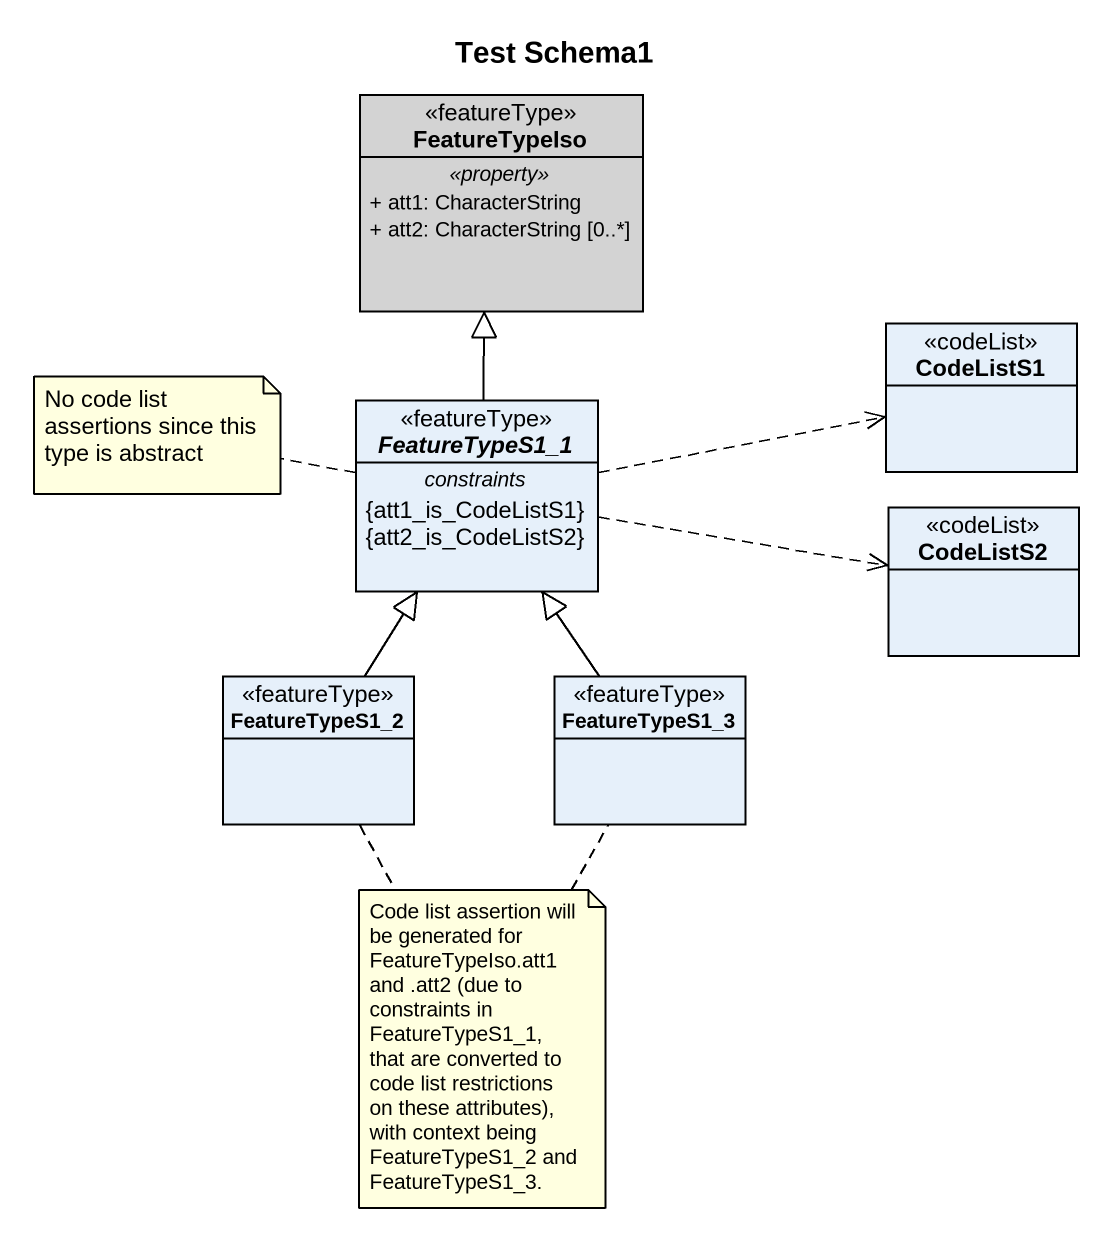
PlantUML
@startuml
title Test Schema1
hide circle
hide empty members
skinparam classAttributeIconSize 0
class FeatureTypeIso <<featureType>> #D3D3D3 {
  .. <<property>> ..
  + att1: CharacterString
  + att2: CharacterString [0..*]
}
class CodeListS1 <<codeList>>
abstract class FeatureTypeS1_1 <<featureType>> {
  -- constraints --
  {att1_is_CodeListS1}
  {att2_is_CodeListS2}
}
class CodeListS2 <<codeList>>
class FeatureTypeS1_2 <<featureType>>
class FeatureTypeS1_3 <<featureType>>
FeatureTypeS1_1 -up-|> FeatureTypeIso
FeatureTypeS1_1 .right.> CodeListS1
FeatureTypeS1_1 .right.> CodeListS2
FeatureTypeS1_2 -up-|> FeatureTypeS1_1
FeatureTypeS1_3 -up-|> FeatureTypeS1_1
note left of FeatureTypeS1_1 : No code list assertions since this type is abstract
note as N2
  Code list assertion will be generated for FeatureTypeIso.att1 and .att2 (due to constraints in FeatureTypeS1_1, that are converted to code list restrictions on these attributes), with context being FeatureTypeS1_2 and FeatureTypeS1_3.
end note
N2 .. FeatureTypeS1_2
N2 .. FeatureTypeS1_3
@enduml
